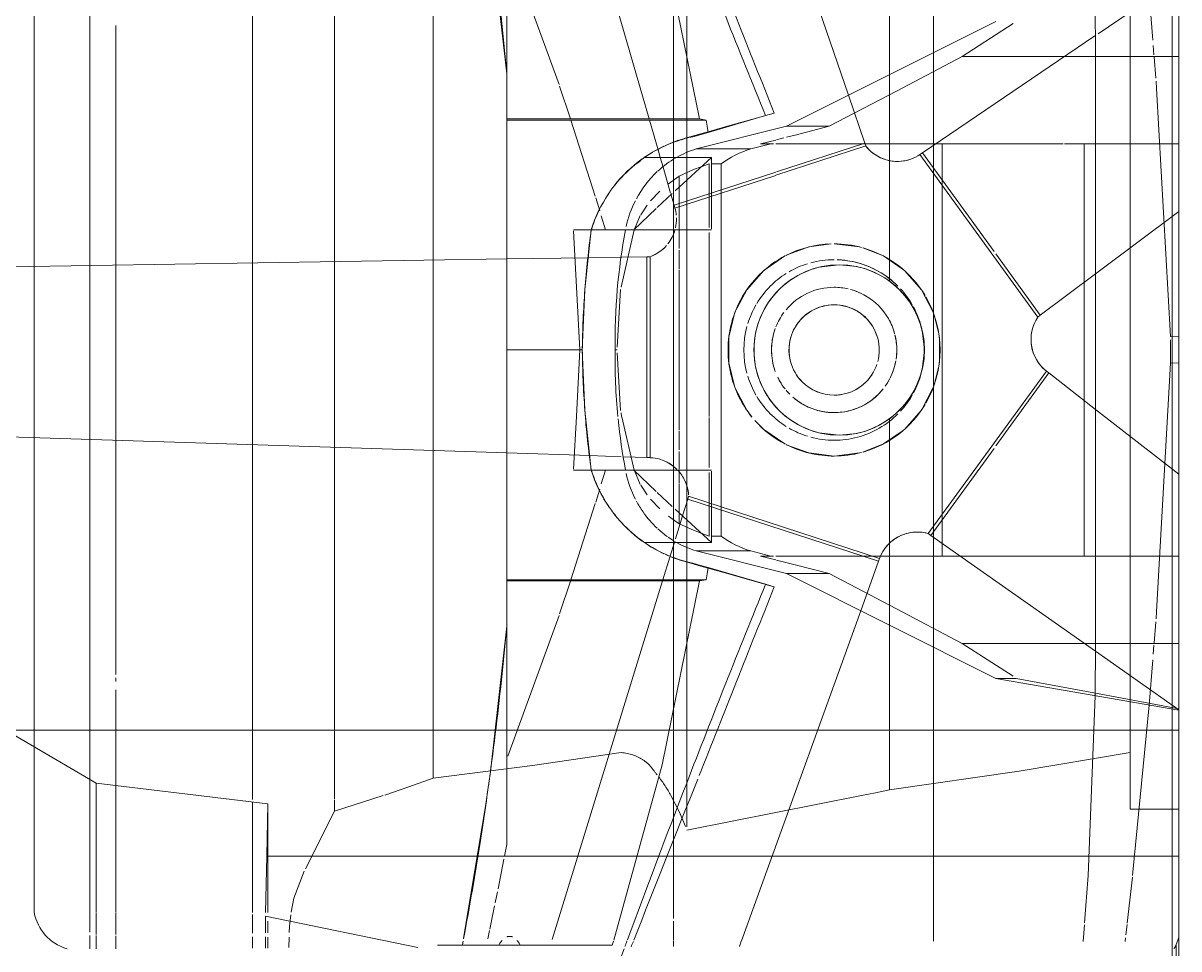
# Model space of a CAD drawing. Header units: inches. Extents: x -1221 to 179, y -822 to 880.
# Drawn here: x 70.81 to 85.21, y 416.33 to 427.87 of the extents above; entities that cross this region are included whole.
import ezdxf

# ---------------------------------------------------------------- set-up
doc = ezdxf.new("R2010")
doc.units = ezdxf.units.IN
doc.header["$MEASUREMENT"] = 0
doc.layers.add('X1$0$I-FURN', color=30, linetype='Continuous', lineweight=9)

# ---------------------------------------------------------------- blocks, each defined once
blk = doc.blocks.new('X1$0$Allsteel Seating Acuity Work-Conference Chair1 - Fully Adj_ Arms_ Mesh Back-V37-FIRST FLOOR POWER _ SIGNAL')
at = {"layer": 'X1$0$I-FURN', "lineweight": 13}
for p, q in [((-8.421, 4.213), (8.421, 4.213)), ((-8.092, 4.295), (8.092, 4.295)), ((-3.659, 3.258), (-3.659, 4.296)), ((-2.568, 4.296), (-2.568, 3.268)), ((-2.568, 3.268), (-2.568, 4.296)), ((-1.727, 4.296), (-0.949, 3.258)), ((-0.949, 3.258), (-1.727, 4.296)), ((1.547, 4.296), (0.74, 3.258)), ((0.74, 3.258), (1.547, 4.296)), ((2.568, 3.268), (2.568, 4.296)), ((2.568, 4.296), (2.568, 3.268)), ((3.659, 3.258), (3.659, 4.296)), ((4.484, 4.296), (3.752, 3.256)), ((3.752, 3.256), (4.484, 4.296)), ((4.093, 2.015), (4.487, 4.296)), ((4.274, 3.239), (4.472, 4.296)), ((4.74, -10.325), (4.74, 4.296)), ((5.722, 3.691), (5.722, 4.296)), ((6.308, -7.07), (6.308, 4.296)), ((7.323, 4.298), (7.411, 4.262)), ((8.607, 4.262), (7.411, 4.262)), ((-4.44, 4.028), (-3.94, 3.29)), ((-3.94, 3.29), (-4.44, 4.028)), ((5.722, 3.691), (-5.722, 3.691)), ((5.017, 3.691), (-5.017, 3.691)), ((5.25, 2.306), (5.017, 3.691)), ((5.037, 3.691), (5.552, 3.691)), ((5.552, 3.691), (5.722, 3.691)), ((-3.914, 3.25), (-2.456, 1.1)), ((-2.456, 1.1), (-3.914, 3.25)), ((-3.659, 1.595), (-3.659, 3.258)), ((-2.568, 3.258), (-2.568, 3.117)), ((-2.568, 2.872), (-2.568, 3.258)), ((-0.949, 3.258), (-0.432, 2.57)), ((-0.432, 2.57), (-0.949, 3.258)), ((0.74, 3.258), (0.287, 2.675)), ((0.287, 2.675), (0.74, 3.258)), ((3.752, 3.256), (2.311, 1.205)), ((2.311, 1.205), (3.752, 3.256)), ((2.568, 3.117), (2.568, 3.258)), ((2.568, 3.258), (2.568, -0.728)), ((3.659, 1.595), (3.659, 3.258)), ((4.093, 2.27), (4.274, 3.239)), ((2.568, 3.117), (-2.568, 3.117)), ((-2.568, 3.088), (-2.568, 2.872)), ((2.568, 1.348), (2.568, 3.088)), ((-2.568, -0.728), (-2.568, 2.853)), ((-2.568, 2.853), (-2.568, 1.348)), ((0.287, 2.675), (0.264, 2.645)), ((0.264, 2.645), (2.289, 1.174)), ((0.264, 2.645), (2.289, 1.174)), ((2.289, 1.174), (0.264, 2.645)), ((0.264, 2.645), (2.289, 1.174)), ((1.196, 2.015), (0.287, 2.675)), ((-2.434, 1.068), (-0.409, 2.539)), ((-2.434, 1.068), (-0.409, 2.539)), ((-0.409, 2.539), (-2.434, 1.068)), ((-2.434, 1.068), (-0.409, 2.539)), ((-0.432, 2.57), (-1.196, 2.015)), ((-0.409, 2.539), (-0.432, 2.57)), ((5.481, 0.69), (5.25, 2.306)), ((-4.067, 2.23), (-3.659, 1.595)), ((3.659, 1.595), (4.067, 2.23)), ((4.093, 2.27), (4.093, 2.015)), ((-4.093, 2.015), (-2.787, -0.595)), ((-1.226, 1.993), (-2.456, 1.1)), ((2.311, 1.205), (1.226, 1.993)), ((2.787, -0.595), (4.093, 2.015)), ((-2.568, -0.728), (-2.568, 1.348)), ((-2.568, 1.348), (2.568, 1.348)), ((-0.201, 1.307), (-0.439, 1.247)), ((0.159, 1.313), (-0.159, 1.313)), ((0.439, 1.247), (0.201, 1.307)), ((2.568, 1.348), (2.568, -0.728)), ((7.368, 1.238), (-7.267, 1.238)), ((0.751, 1.088), (0.469, 1.236)), ((2.289, 1.174), (2.311, 1.205)), ((-2.456, 1.1), (-2.434, 1.068)), ((-0.345, 1.067), (-0.481, 1.01)), ((-0.262, 1.092), (-0.345, 1.067)), ((0, 1.125), (-0.247, 1.096)), ((0.247, 1.096), (0, 1.125)), ((0.345, 1.067), (0.262, 1.092)), ((0.481, 1.01), (0.345, 1.067)), ((0.99, 0.877), (0.751, 1.088)), ((-0.596, 0.942), (-0.688, 0.872)), ((-0.508, 0.996), (-0.596, 0.942)), ((0.596, 0.942), (0.508, 0.996)), ((0.688, 0.872), (0.596, 0.942)), ((-0.798, 0.764), (-0.857, 0.69)), ((-0.723, 0.841), (-0.798, 0.764)), ((0.798, 0.764), (0.723, 0.841)), ((0.857, 0.69), (0.832, 0.724)), ((-0.857, 0.69), (-5.481, 0.69)), ((-0.897, 0.632), (-0.941, 0.555)), ((-0.857, 0.69), (-0.897, 0.632)), ((0.897, 0.632), (0.857, 0.69)), ((5.481, 0.69), (0.857, 0.69)), ((0.941, 0.555), (0.897, 0.632)), ((0.97, 0.497), (0.941, 0.555)), ((1.01, 0.391), (0.97, 0.497)), ((2.597, 0.567), (1.824, -1.814)), ((2.597, 0.567), (1.824, -1.814)), ((1.824, -1.814), (2.597, 0.567)), ((2.597, 0.567), (1.824, -1.814)), ((1.86, -1.825), (2.633, 0.554)), ((2.633, 0.554), (2.597, 0.567)), ((3.25, 0.331), (2.633, 0.554)), ((2.633, 0.554), (3.25, 0.331)), ((-3.174, 0.179), (-2.578, 0.383)), ((-2.578, 0.383), (-3.174, 0.179)), ((-2.542, 0.395), (-2.578, 0.383)), ((-2.578, 0.383), (-2.22, -0.718)), ((-2.177, -0.728), (-2.542, 0.395)), ((-2.177, -0.728), (-2.542, 0.395)), ((-2.542, 0.395), (-2.177, -0.728)), ((-2.177, -0.728), (-2.542, 0.395)), ((-1.284, 0.316), (-1.322, 0)), ((-1.01, 0.391), (-1.032, 0.315)), ((1.032, 0.315), (1.01, 0.391)), ((1.322, 0), (1.284, 0.316)), ((7.365, -1.156), (3.25, 0.331)), ((3.25, 0.331), (7.365, -1.156)), ((5.983, -1.836), (5.552, 0.339)), ((-7.391, -1.263), (-3.174, 0.179)), ((-3.174, 0.179), (-7.391, -1.263)), ((-1.039, 0.285), (-1.062, 0.062)), ((1.063, 0.062), (1.039, 0.285)), ((-1.062, 0.062), (-1.032, -0.192)), ((1.032, -0.192), (1.063, 0.062)), ((-2.787, -0.06), (-2.787, -0.595)), ((-1.322, -0.038), (-1.284, -0.316)), ((2.787, -0.06), (2.787, -0.595)), ((-1.029, -0.203), (-1.003, -0.287)), ((-1.003, -0.287), (-0.941, -0.431)), ((0.941, -0.431), (1.003, -0.287)), ((1.003, -0.287), (1.029, -0.203)), ((-1.284, -0.316), (-1.181, -0.596)), ((-0.93, -0.451), (-0.874, -0.541)), ((-0.874, -0.541), (-0.795, -0.642)), ((0.795, -0.642), (0.874, -0.541)), ((0.874, -0.541), (0.93, -0.451)), ((-2.787, -0.595), (-2.505, -1.718)), ((-2.642, -0.626), (-2.619, -0.717)), ((-1.171, -0.615), (-0.99, -0.877)), ((-0.772, -0.667), (-0.703, -0.734)), ((0.703, -0.734), (0.772, -0.667)), ((2.505, -1.718), (2.787, -0.595)), ((-2.953, -0.747), (-2.922, -0.855)), ((-2.953, -0.747), (-2.92, -0.855)), ((-2.92, -0.855), (-2.712, -1.569)), ((-2.616, -0.728), (-2.568, -0.916)), ((-2.568, -0.916), (-2.568, -0.754)), ((-2.505, -1.04), (-2.568, -0.79)), ((-2.568, -0.79), (-2.568, -0.916)), ((-2.217, -0.728), (-1.805, -1.996)), ((-1.768, -1.985), (-2.176, -0.728)), ((-1.768, -1.985), (-2.176, -0.728)), ((-2.176, -0.728), (-1.768, -1.985)), ((-1.768, -1.985), (-2.176, -0.728)), ((-0.691, -0.745), (-0.604, -0.812)), ((-0.566, -0.837), (-0.464, -0.893)), ((0.464, -0.893), (0.566, -0.837)), ((0.604, -0.812), (0.691, -0.745)), ((2.568, -0.79), (2.505, -1.04)), ((2.568, -0.916), (2.616, -0.728)), ((2.568, -0.754), (2.568, -0.916)), ((2.568, -0.79), (2.568, -0.916)), ((2.712, -1.569), (2.92, -0.855)), ((2.953, -0.747), (2.92, -0.855)), ((2.922, -0.855), (2.953, -0.747)), ((-0.464, -0.893), (-0.377, -0.931)), ((-0.377, -0.931), (-0.323, -0.95)), ((-0.323, -0.95), (-0.209, -0.979)), ((-0.209, -0.979), (-0.128, -0.992)), ((-0.128, -0.992), (-0.059, -0.998)), ((-0.059, -0.998), (0.059, -0.998)), ((0.059, -0.998), (0.128, -0.992)), ((0.128, -0.992), (0.209, -0.979)), ((0.209, -0.979), (0.323, -0.95)), ((2.796, -1.301), (2.915, -0.88)), ((-2.505, -1.04), (-2.505, -1.718)), ((2.505, -1.04), (2.505, -1.718)), ((7.432, -1.18), (7.368, -1.157)), ((7.368, -1.157), (7.432, -1.18)), ((2.32, -1.409), (-2.32, -1.409)), ((-0.159, -1.313), (0.159, -1.313)), ((2.72, -1.57), (2.796, -1.301)), ((-2.72, -1.57), (-2.694, -1.661)), ((-2.658, -1.76), (-2.712, -1.569)), ((-2.398, -2.354), (-2.398, -1.529)), ((-2.398, -1.529), (-1.984, -1.982)), ((-1.51, -1.529), (-2.398, -1.529)), ((-2.32, -1.556), (-2.284, -1.656)), ((-2.32, -1.556), (-1.527, -1.556)), ((-1.498, -2.492), (-1.498, -1.529)), ((-1.498, -1.529), (-1.498, -3.026)), ((-1.464, -1.556), (0.829, -1.556)), ((0.842, -1.556), (1.464, -1.556)), ((1.498, -3.026), (1.498, -1.529)), ((1.498, -1.529), (1.498, -2.492)), ((2.398, -1.529), (1.51, -1.529)), ((1.527, -1.556), (2.32, -1.556)), ((1.984, -1.982), (2.398, -1.529)), ((2.284, -1.656), (2.32, -1.556)), ((2.398, -1.529), (2.398, -2.354)), ((2.712, -1.569), (2.685, -1.664)), ((2.694, -1.661), (2.72, -1.57)), ((-2.879, -1.68), (-5.171, -2.144)), ((-2.863, -1.595), (-2.879, -1.68)), ((-2.879, -1.68), (-2.879, -4.08)), ((-2.863, -1.595), (-2.863, -4.08)), ((-2.694, -1.661), (-2.638, -1.857)), ((2.638, -1.857), (2.694, -1.661)), ((2.685, -1.664), (2.658, -1.76)), ((2.879, -1.68), (2.863, -1.595)), ((2.863, -1.595), (2.863, -4.08)), ((2.879, -1.68), (2.879, -4.08)), ((5.942, -1.836), (-5.942, -1.836)), ((-2.638, -1.857), (-2.658, -1.76)), ((1.824, -1.814), (1.86, -1.825)), ((2.069, -1.889), (1.86, -1.825)), ((1.86, -1.825), (2.069, -1.889)), ((2.638, -1.857), (2.658, -1.76)), ((7.086, -2.004), (-7.086, -2.004)), ((-2.166, -1.931), (-2.072, -2.066)), ((-2.03, -1.931), (-2.166, -1.931)), ((-1.663, -1.931), (-2.03, -1.931)), ((-1.943, -2.036), (-1.805, -1.996)), ((-1.805, -1.996), (-1.943, -2.036)), ((-1.805, -1.996), (-1.768, -1.985)), ((-1.498, -1.931), (-1.657, -1.931)), ((-1.266, -1.931), (-1.487, -1.931)), ((-1.008, -1.931), (-1.243, -1.931)), ((0.996, -1.931), (-0.996, -1.931)), ((1.243, -1.931), (1.008, -1.931)), ((1.487, -1.931), (1.266, -1.931)), ((1.657, -1.931), (1.498, -1.931)), ((2.03, -1.931), (1.663, -1.931)), ((2.166, -1.931), (2.03, -1.931)), ((2.352, -1.976), (2.069, -1.889)), ((2.069, -1.889), (2.352, -1.976)), ((2.072, -2.066), (2.166, -1.931)), ((2.566, -2.042), (2.398, -1.991)), ((2.398, -1.991), (2.566, -2.042)), ((7.358, -2.004), (7.119, -2.004)), ((7.435, -2.004), (7.368, -2.004)), ((-2.398, -2.167), (-2.277, -2.132)), ((-2.277, -2.132), (-2.398, -2.167)), ((-2.277, -2.132), (-1.952, -2.038)), ((-1.952, -2.038), (-2.277, -2.132)), ((-1.949, -2.02), (-1.775, -2.205)), ((1.775, -2.205), (1.949, -2.02)), ((2.863, -2.134), (2.581, -2.047)), ((2.581, -2.047), (2.863, -2.134)), ((7.346, -3.514), (2.879, -2.139)), ((2.879, -2.139), (7.346, -3.514)), ((-2.863, -2.302), (-2.492, -2.194)), ((-2.492, -2.194), (-2.863, -2.302)), ((-2.492, -2.194), (-2.398, -2.167)), ((-2.398, -2.167), (-2.492, -2.194)), ((-1.979, -2.174), (-1.858, -2.289)), ((-1.763, -2.219), (-1.499, -2.495)), ((1.341, -2.295), (-1.161, -2.295)), ((-1.161, -2.295), (-1.161, -2.333)), ((1.341, -2.295), (-1.161, -2.295)), ((-1.161, -2.295), (1.343, -2.295)), ((1.341, -2.295), (-1.161, -2.295)), ((1.34, -2.333), (1.341, -2.295)), ((1.499, -2.495), (1.763, -2.219)), ((1.858, -2.289), (1.979, -2.174)), ((-7.376, -3.607), (-2.879, -2.306)), ((-2.879, -2.306), (-7.376, -3.607)), ((-1.804, -2.332), (-1.683, -2.411)), ((-1.675, -2.416), (-1.504, -2.49)), ((-1.161, -2.333), (1.34, -2.333)), ((-1.156, -2.648), (-1.161, -2.333)), ((-1.161, -2.333), (-1.156, -2.648)), ((1.331, -2.624), (1.34, -2.333)), ((1.34, -2.333), (1.331, -2.624)), ((1.504, -2.49), (1.675, -2.416)), ((1.683, -2.411), (1.804, -2.332)), ((-1.498, -2.492), (-0.784, -2.656)), ((-1.498, -2.496), (-1.498, -2.851)), ((0.835, -2.648), (1.498, -2.492)), ((1.498, -2.496), (1.498, -2.851)), ((-1.15, -3.064), (-1.156, -2.648)), ((-1.156, -2.648), (-1.15, -3.064)), ((-0.753, -2.661), (-0.034, -2.705)), ((0, -2.705), (0, -2.73)), ((0.034, -2.705), (0.753, -2.661)), ((0.784, -2.656), (0.83, -2.649)), ((1.317, -3.046), (1.33, -2.654)), ((1.33, -2.654), (1.317, -3.046)), ((-1.498, -2.851), (-1.67, -2.903)), ((-1.498, -3.026), (-1.498, -2.851)), ((1.498, -2.851), (1.498, -3.026)), ((1.67, -2.903), (1.498, -2.851)), ((7.417, -2.766), (7.368, -2.751)), ((7.417, -2.865), (7.417, -2.766)), ((7.417, -2.766), (7.417, -3.802)), ((7.417, -3.014), (7.417, -2.865)), ((-1.916, -2.978), (-2.865, -3.28)), ((-1.734, -2.922), (-1.895, -2.971)), ((1.895, -2.971), (1.734, -2.922)), ((2.865, -3.28), (1.915, -2.978)), ((7.417, -3.014), (7.417, -4.146)), ((-1.498, -3.248), (-1.498, -3.032)), ((-1.498, -3.248), (-1.498, -3.032)), ((-1.496, -3.027), (-0.752, -3.107)), ((0, -3.169), (-1.485, -3.247)), ((-1.134, -4.08), (-1.15, -3.064)), ((-1.15, -3.064), (-1.134, -4.08)), ((-0.751, -3.107), (0, -3.139)), ((0, -3.139), (0.751, -3.107)), ((0, -3.139), (0, -3.169)), ((0, -3.139), (0, -4.08)), ((0.826, -3.213), (0, -3.169)), ((0.752, -3.107), (1.496, -3.027)), ((1.283, -4.08), (1.317, -3.046)), ((1.317, -3.046), (1.283, -4.08)), ((1.498, -3.032), (1.498, -3.248)), ((1.498, -3.032), (1.498, -3.248)), ((-2.881, -3.286), (-3.287, -3.422)), ((1.485, -3.247), (0.829, -3.213)), ((3.287, -3.422), (2.881, -3.286)), ((-3.307, -3.429), (-5.064, -4.069)), ((5.064, -4.069), (3.307, -3.429)), ((7.417, -3.802), (7.417, -3.794)), ((7.417, -3.794), (7.417, -3.868)), ((7.417, -3.826), (7.417, -3.802)), ((7.417, -3.912), (7.417, -3.826)), ((7.417, -3.863), (7.417, -3.912)), ((7.417, -3.868), (7.417, -4.11)), ((-3.441, -4.08), (-6.164, -4.08)), ((-5.218, -4.279), (-3.441, -4.08)), ((-5.092, -4.08), (-2.879, -4.08)), ((-3.441, -4.08), (-3.16, -4.08)), ((-3.16, -4.08), (-2.879, -4.08)), ((-2.879, -4.08), (-2.863, -4.08)), ((-2.863, -4.08), (-1.438, -4.08)), ((-2.863, -4.08), (2.863, -4.08)), ((-1.438, -4.08), (0, -4.08)), ((-1.038, -10.289), (-1.134, -4.08)), ((-1.134, -4.08), (-1.038, -10.289)), ((0, -4.08), (2.863, -4.08)), ((1.056, -11.064), (1.283, -4.08)), ((1.283, -4.08), (1.056, -11.064)), ((2.863, -4.08), (2.879, -4.08)), ((2.879, -4.08), (3.441, -4.08)), ((2.879, -4.08), (5.092, -4.08)), ((3.441, -4.08), (5.218, -4.279)), ((6.164, -4.08), (3.441, -4.08)), ((5.63, -4.08), (5.092, -4.08)), ((6.164, -4.08), (5.63, -4.08)), ((6.308, -4.108), (6.164, -4.08)), ((6.714, -4.188), (6.346, -4.116)), ((7.417, -4.942), (7.417, -4.146)), ((7.417, -4.171), (7.417, -4.296)), ((5.218, -4.279), (5.436, -4.309)), ((5.451, -4.311), (5.66, -4.341)), ((6.891, -4.224), (6.751, -4.196)), ((7.216, -4.291), (6.928, -4.232)), ((7.339, -4.316), (7.236, -4.295)), ((7.417, -4.296), (7.417, -4.178)), ((7.417, -4.178), (7.417, -4.227)), ((7.417, -4.288), (7.417, -4.634)), ((5.66, -4.341), (7.336, -4.619)), ((7.368, -4.625), (7.417, -4.634)), ((7.417, -4.634), (7.417, -4.942)), ((5.338, -4.998), (-5.338, -4.998)), ((7.058, -7.088), (7.448, -5.189)), ((5.747, -6.226), (5.552, -5.62)), ((5.592, -6.226), (-5.592, -6.226)), ((5.747, -6.226), (5.606, -6.226)), ((6.465, -6.588), (5.747, -6.226)), ((7.18, -6.787), (7.039, -6.774)), ((7.261, -6.791), (7.18, -6.787)), ((7.446, -6.799), (7.318, -6.793)), ((5.397, -9.2), (5.654, -7.057)), ((5.654, -7.057), (6.308, -7.07)), ((6.308, -7.057), (5.654, -7.057)), ((7.009, -7.057), (6.312, -7.057)), ((7.264, -7.057), (7.119, -7.057)), ((7.455, -7.057), (7.316, -7.057)), ((6.308, -7.07), (7.009, -7.087)), ((7.264, -7.088), (7.058, -7.088)), ((7.455, -7.088), (7.315, -7.088)), ((5.6, -7.25), (-5.6, -7.25)), ((7.009, -7.25), (5.631, -7.25)), ((7.266, -7.25), (7.035, -7.25)), ((7.456, -7.25), (7.314, -7.25)), ((4.043, -8.952), (-4.043, -8.952)), ((4.13, -8.952), (4.086, -8.952)), ((7.009, -8.952), (4.236, -8.952)), ((7.283, -8.952), (7.019, -8.952)), ((7.462, -8.952), (7.3, -8.952)), ((4.74, -10.325), (5.397, -9.2)), ((7.009, -9.2), (5.397, -9.2)), ((7.286, -9.2), (7.017, -9.2)), ((7.463, -9.2), (7.297, -9.2)), ((4.966, -9.277), (-4.966, -9.277)), ((7.009, -9.277), (4.966, -9.277)), ((7.257, -9.277), (7.016, -9.277)), ((7.463, -9.277), (7.297, -9.277)), ((7.009, -9.973), (-7.009, -9.973))]:
    blk.add_line(p, q, dxfattribs=at)
at = {"layer": 'X1$0$I-FURN'}
for p, q in [((-3.258, 4.019), (-0.166, 4.194)), ((-0.162, 4.296), (-0.166, 4.194)), ((-0.125, 4.194), (0.166, 4.194)), ((0.166, 4.194), (0.162, 4.296)), ((0.166, 4.194), (3.258, 4.019)), ((-4.426, 3.926), (-3.862, 3.973)), ((-3.793, 3.978), (-3.678, 3.987)), ((-3.655, 3.989), (-3.387, 4.009)), ((-3.35, 4.012), (-3.259, 4.019)), ((3.259, 4.019), (3.35, 4.012)), ((3.387, 4.009), (3.655, 3.989)), ((3.678, 3.987), (3.793, 3.978)), ((3.862, 3.973), (4.426, 3.926)), ((4.426, 3.926), (6.551, 3.72)), ((6.571, 3.718), (7.144, 3.653)), ((7.158, 3.652), (7.287, 3.637)), ((7.324, 3.633), (7.373, 3.627)), ((-3.676, 3.258), (-4.309, 3.253)), ((3.676, 3.258), (-3.676, 3.258)), ((4.309, 3.253), (3.676, 3.258)), ((7.373, 3.103), (7.164, 3.12))]:
    blk.add_line(p, q, dxfattribs=at)
at = {"layer": 'X1$0$I-FURN', "flags": 128}
blk.add_lwpolyline([(7.14, 3.122), (6.551, 3.165), (4.309, 3.253)], dxfattribs=at)
at = {"layer": 'X1$0$I-FURN', "lineweight": 13, "flags": 128}
for points in [[(-3.659, 1.595), (-3.226, 0.776), (-2.787, -0.06)], [(2.787, -0.06), (3.226, 0.776), (3.659, 1.595)], [(-0.469, 1.236), (-0.751, 1.088), (-0.99, 0.877), (-1.171, 0.615), (-1.273, 0.359)], [(1.273, 0.359), (1.171, 0.615), (1.014, 0.848)], [(5.552, 0.339), (5.517, 0.516), (5.481, 0.69)], [(-0.941, 0.555), (-0.97, 0.497), (-1.01, 0.391)], [(-2.787, -0.06), (-2.678, -0.487), (-2.65, -0.595)], [(1.181, -0.596), (1.284, -0.316), (1.322, 0)], [(2.619, -0.717), (2.678, -0.487), (2.787, -0.06)], [(0.879, -0.988), (0.99, -0.877), (1.171, -0.615)], [(-2.915, -0.88), (-2.796, -1.301), (-2.72, -1.57)], [(-0.99, -0.877), (-0.751, -1.088), (-0.469, -1.236), (-0.159, -1.313)], [(0.323, -0.95), (0.377, -0.931), (0.464, -0.893)], [(0.159, -1.313), (0.469, -1.236), (0.751, -1.088), (0.834, -1.026)], [(-2.32, -1.409), (-2.32, -1.482), (-2.32, -1.529)], [(2.32, -1.529), (2.32, -1.482), (2.32, -1.409)], [(-2.712, -1.569), (-2.788, -1.581), (-2.863, -1.595)], [(2.863, -1.595), (2.788, -1.581), (2.712, -1.569)], [(-2.284, -1.656), (-2.247, -1.751), (-2.166, -1.931)], [(2.166, -1.931), (2.247, -1.751), (2.284, -1.656)], [(7.353, -2.746), (5.171, -2.144), (2.879, -1.68)], [(5.552, -2.035), (5.752, -1.931), (5.939, -1.852)], [(5.338, -4.998), (5.178, -3.761), (5.016, -2.654)], [(5.547, -5.602), (5.446, -5.3), (5.338, -4.998)], [(7.008, -6.77), (6.833, -6.733), (6.496, -6.604)]]:
    blk.add_lwpolyline(points, dxfattribs=at)
at = {"layer": 'X1$0$I-FURN', "lineweight": 13}
for centre, radius, start, end in [((-0.13, 2.954), 0.5, 235.985, 321.8921), ((-0.13, 2.954), 0.5, 307.5742, 321.8921), ((-0.13, 2.954), 0.5, 235.985, 307.5742), ((0, 0), 1.322, 60, 120), ((2.769, 1.036), 0.5, 163.985, 235.5742), ((2.769, 1.036), 0.5, 163.985, 192.6207), ((-2.849, 0.789), 0.5, 5.2564, 33.8921), ((-2.849, 0.789), 0.5, 19.5742, 33.8921), ((0, 0), 1.322, 120.8596, 164.1705), ((0, 0.062), 1.062, 0, 180), ((0, 0), 1.125, 105, 118.4469), ((0, 0), 1.125, 105, 118.4469), ((0, 0), 1.125, 75.8333, 104.1667), ((0, 0), 1.125, 90, 104.1667), ((0, 0), 1.125, 75.8333, 90), ((0, 0), 1.125, 61.5531, 75), ((0, 0), 1.125, 61.5531, 75), ((0, 0), 1.322, 15.8295, 59.1404), ((-2.849, 0.789), 0.5, 307.985, 19.5742), ((0, 0), 1.125, 120, 132.6835), ((0, 0), 1.125, 120, 132.6835), ((0, 0), 1.125, 47.3165, 60), ((0, 0), 1.125, 47.3165, 60), ((2.769, 1.036), 0.5, 192.6207, 206.9385), ((-2.849, 0.789), 0.5, 322.3029, 5.2564), ((0, 0), 1.125, 135, 178.0636), ((0, 0), 1.125, 135, 165), ((0, 0), 0.781, 105, 135), ((0, 0), 0.781, 105, 120), ((0, 0), 0.781, 90, 103.9395), ((0, 0), 0.781, 81.6, 103.9395), ((0, 0), 0.781, 81.6, 90), ((0, 0), 0.781, 75, 79.9198), ((0, 0), 0.781, 54.6582, 79.9198), ((0, 0), 0.781, 54.6582, 75), ((0, 0), 1.125, 30, 45), ((0, 0), 1.125, 30, 45), ((2.769, 1.036), 0.5, 206.9385, 221.2564), ((0, 0), 0.781, 120, 150), ((0, 0), 0.781, 45, 51.6), ((0, 0), 0.781, 0, 51.6), ((2.769, 1.036), 0.5, 221.2564, 235.5742), ((2.769, 1.036), 0.5, 235.5742, 249.8921), ((2.769, 1.036), 0.5, 235.5742, 249.8921), ((-2.849, 0.789), 0.5, 307.985, 322.3029), ((0, 0), 0.781, 135, 165), ((0, 0), 0.562, 105, 150), ((0, 0), 0.562, 75, 135), ((0, 0), 0.562, 90, 105), ((0, 0), 0.563, 75, 90), ((0, 0), 0.563, 60, 71.4118), ((0, 0), 0.562, 60, 71.4118), ((0, 0), 0.563, 45, 60), ((0, 0), 0.562, 30, 60), ((0, 0), 0.781, 15, 45), ((0, 0), 1.125, 15, 30), ((0, 0), 1.125, 15, 30), ((0, 0), 1.322, 165, 180), ((0, 0), 1.125, 165, 178.0636), ((0, 0), 0.781, 150, 165), ((0, 0), 0.563, 135, 150), ((0, 0), 0.563, 0, 45), ((0, 0), 1.125, 360, 15), ((0, 0), 1.125, 0, 15), ((0, 0), 1.322, 0, 15), ((0, 0), 0.781, 167.0323, 180), ((0, 0), 0.781, 167.0323, 180), ((0, 0), 0.563, 150.476, 180), ((0, 0), 0.562, 165, 180), ((0, 0), 0.562, 150.476, 165), ((0, 0), 0.563, 360, 30), ((0, 0), 0.781, 360, 15), ((0, 0), 1.125, 180, 195), ((0, 0), 1.125, 180, 195), ((0, 0.062), 1.062, 180, 360), ((0, 0), 0.781, 180, 230.109), ((0, 0), 0.781, 180, 230.109), ((0, 0), 0.563, 180, 240), ((0, 0), 0.563, 180, 285), ((0, 0), 0.562, 315, 360), ((0, 0), 0.563, 315, 360), ((0, 0), 0.781, 318.7909, 360), ((0, 0), 0.781, 345, 360), ((0, 0), 1.125, 345, 360), ((0, 0), 1.125, 345, 360), ((0, 0), 1.322, 181.6343, 206.8732), ((0, 0), 1.322, 333.1268, 360), ((0, 0), 0.781, 330, 345), ((0, 0), 1.125, 197.2264, 210), ((0, 0), 1.125, 197.2264, 210), ((0, 0), 0.562, 255, 315), ((0, 0), 0.563, 285, 315), ((0, 0), 0.781, 318.7909, 330), ((0, 0), 1.125, 330, 342.7736), ((0, 0), 1.125, 330, 342.7736), ((0, 0), 0.563, 240, 255), ((0, 0), 0.781, 309.891, 315), ((0, 0), 0.781, 309.891, 315), ((0, 0), 1.322, 207.2392, 225), ((0, 0), 1.125, 212.0739, 225), ((0, 0), 1.125, 212.0739, 225), ((0, 0), 0.781, 233.4, 248.4), ((0, 0), 0.781, 233.4, 248.4), ((0, 0), 0.781, 295.7725, 308.4), ((0, 0), 0.781, 295.7725, 300), ((0, 0), 0.781, 300, 308.4), ((0, 0), 1.125, 315, 327.9261), ((0, 0), 1.125, 315, 327.9261), ((0, 0), 1.322, 311.5992, 332.7608), ((0, 0), 1.125, 225.0012, 239.011), ((0, 0), 1.125, 225.0012, 239.011), ((0, 0), 0.781, 249.9624, 255), ((0, 0), 0.781, 249.9624, 290.0376), ((0, 0), 0.781, 255, 270), ((0, 0), 0.781, 270, 290.0376), ((0, 0), 1.125, 300.989, 314.9988), ((0, 0), 1.125, 300.989, 314.9988), ((0, 0), 1.322, 225, 240), ((0, 0), 1.125, 240, 253.041), ((0, 0), 1.125, 240, 253.041), ((0, 0), 1.125, 286.959, 300), ((0, 0), 1.125, 286.959, 300), ((0, 0), 1.322, 240.0829, 270), ((0, 0), 1.125, 255, 285), ((0, 0), 1.125, 255, 285), ((0, 0), 1.322, 285.0381, 299.9171), ((0, 0), 1.322, 300, 309.1933), ((0, 0), 1.322, 270, 285), ((1.842, -2.313), 0.5, 114.9611, 133.6456), ((1.842, -2.313), 0.5, 114.9611, 133.6456), ((1.842, -2.313), 0.5, 94.1003, 114.6745), ((1.842, -2.313), 0.5, 106.4025, 114.6745), ((1.842, -2.313), 0.5, 94.1003, 106.4025), ((-1.632, -2.468), 0.502, 95.4699, 105.6955), ((-1.632, -2.468), 0.502, 95.4699, 105.6955), ((-1.632, -2.468), 0.502, 77.1909, 91.4432), ((-1.632, -2.468), 0.502, 77.1909, 91.4432), ((-1.632, -2.468), 0.502, 52.0126, 74.3656), ((-1.632, -2.468), 0.502, 52.0126, 74.3656), ((1.842, -2.313), 0.5, 135, 163.1731), ((1.842, -2.313), 0.5, 135, 149.2988), ((-1.632, -2.468), 0.502, 34.4339, 48.6862), ((-1.632, -2.468), 0.502, 21.3841, 48.6862), ((1.842, -2.313), 0.5, 149.2988, 163.1731), ((-1.632, -2.468), 0.502, 21.3841, 34.4339), ((1.842, -2.313), 0.5, 163.5975, 177.8963), ((1.842, -2.313), 0.5, 163.5975, 177.8963), ((-0.997, -1.397), 1.705, 215.721, 232.0168), ((0.997, -1.397), 1.705, 307.9773, 324.272), ((-0.997, -1.397), 1.705, 235.99, 252.9198), ((0.997, -1.397), 1.705, 287.0802, 304.0092)]:
    blk.add_arc(centre, radius, start, end, dxfattribs=at)
for centre, major_axis, start_param, end_param in [((-1.243, -0.682), (1.316, 0), 3.428696, 3.753791), ((1.243, -0.682), (1.316, 0), 5.670987, 5.996082), ((-1.243, -1.36), (1.316, 0), 3.428696, 3.639303), ((1.243, -1.36), (1.316, 0), 5.785475, 5.996082), ((-1.243, -1.36), (1.316, 0), 3.646478, 3.864261), ((1.243, -1.36), (1.316, 0), 5.560517, 5.7783), ((-1.243, -1.36), (1.316, 0), 3.872672, 4.204206), ((1.243, -1.36), (1.316, 0), 5.342735, 5.552106), ((1.243, -1.36), (1.316, 0), 5.220572, 5.342735), ((-1.243, -1.36), (1.316, 0), 4.224976, 4.485769), ((1.243, -1.36), (1.316, 0), 4.939009, 5.199802), ((-0.115, 4.138), (7.145, 0), 4.517608, 4.728485), ((0.115, 4.138), (7.145, 0), 4.696292, 4.812558), ((0.115, 4.138), (7.145, 0), 4.816717, 4.90717)]:
    blk.add_ellipse(centre, major_axis=major_axis, ratio=0.961262, start_param=start_param, end_param=end_param, dxfattribs=at)
for points in [[(7.411, 4.262), (7.42, 4.258), (7.438, 4.25), (7.456, 4.242), (7.464, 4.237)], [(-5.397, -1.838), (-4.566, -1.517), (-3.74, -1.189), (-2.92, -0.855)], [(-5.304, -1.683), (-4.527, -1.374), (-3.743, -1.062), (-2.953, -0.747)], [(2.953, -0.747), (3.743, -1.062), (4.527, -1.374), (5.304, -1.683)], [(5.347, -1.7), (6.022, -1.969), (6.691, -2.234), (7.356, -2.498)], [(-2.638, -1.857), (-2.614, -1.942), (-2.584, -2.024), (-2.549, -2.103)], [(2.658, -1.76), (2.632, -1.88), (2.558, -2.108), (2.374, -2.421), (2.21, -2.599), (2.121, -2.678)], [(2.548, -2.104), (2.584, -2.025), (2.614, -1.942), (2.638, -1.857)], [(-2.539, -2.123), (-2.499, -2.208), (-2.452, -2.29), (-2.398, -2.368)], [(2.398, -2.368), (2.452, -2.29), (2.499, -2.209), (2.539, -2.124)], [(7.365, -2.582), (7.388, -2.59), (7.412, -2.599), (7.435, -2.608)], [(7.37, -2.503), (7.393, -2.513), (7.416, -2.522), (7.439, -2.531)], [(7.462, -2.618), (7.611, -2.673), (7.76, -2.727), (7.909, -2.782)], [(-1.498, -3.026), (-1.614, -2.99), (-1.724, -2.944), (-1.828, -2.885)], [(0.752, -3.107), (0.502, -3.126), (0.252, -3.136), (0, -3.139)], [(1.496, -3.027), (1.249, -3.062), (1.001, -3.092), (0.752, -3.107)], [(-4.787, -4.224), (-4.341, -4.169), (-3.892, -4.121), (-3.441, -4.08)], [(7.368, -4.625), (7.384, -4.628), (7.401, -4.631), (7.417, -4.634)], [(7.464, -9.562), (7.425, -9.674), (7.311, -9.854), (7.122, -9.948), (7.009, -9.973)]]:
    blk.add_open_spline(points, degree=3, dxfattribs=at)
for points, knots in [([(2.92, -0.855), (3.74, -1.189), (5.209, -1.772), (6.696, -2.334), (7.351, -2.576)], [-1, -1, -1, -1, -0.5, -0.1105598, -0.1105598, -0.1105598, -0.1105598]), ([(-2.364, -2.413), (-2.4, -2.365), (-2.482, -2.239), (-2.587, -2.022), (-2.639, -1.85), (-2.658, -1.76)], [0.6, 0.6, 0.6, 0.6, 0.7, 0.85, 1, 1, 1, 1]), ([(5.317, -2.189), (5.321, -2.186), (5.331, -2.179), (5.35, -2.164), (5.383, -2.14), (5.451, -2.094), (5.511, -2.057), (5.552, -2.035)], [0.6666667, 0.6666667, 0.6666667, 0.6666667, 0.6875, 0.7083333, 0.75, 0.8333333, 1, 1, 1, 1]), ([(5.107, -2.383), (5.111, -2.378), (5.117, -2.368), (5.131, -2.35), (5.158, -2.319), (5.202, -2.278), (5.25, -2.24), (5.281, -2.217), (5.293, -2.208), (5.295, -2.206)], [0.3333333, 0.3333333, 0.3333333, 0.3333333, 0.3541667, 0.375, 0.4166667, 0.5, 0.5833333, 0.625, 0.6340564, 0.6340564, 0.6340564, 0.6340564]), ([(-1.852, -2.872), (-1.947, -2.816), (-2.138, -2.681), (-2.289, -2.508), (-2.361, -2.411)], [0.2153027, 0.2153027, 0.2153027, 0.2153027, 0.4, 0.6, 0.6, 0.6, 0.6]), ([(5.016, -2.654), (5.019, -2.628), (5.027, -2.578), (5.046, -2.508), (5.068, -2.453), (5.087, -2.417), (5.098, -2.397), (5.104, -2.388), (5.107, -2.383)], [0, 0, 0, 0, 0.0833333, 0.1666667, 0.25, 0.2916667, 0.3125, 0.3333333, 0.3333333, 0.3333333, 0.3333333]), ([(2.121, -2.678), (2.076, -2.718), (1.988, -2.785), (1.897, -2.848), (1.854, -2.874)], [0.6, 0.6, 0.6, 0.6, 0.7, 0.7844291, 0.7844291, 0.7844291, 0.7844291]), ([(1.828, -2.885), (1.802, -2.9), (1.696, -2.955), (1.585, -2.999), (1.498, -3.026)], [0.8, 0.8, 0.8, 0.8, 0.85, 1, 1, 1, 1]), ([(0, -3.139), (-0.252, -3.136), (-0.752, -3.115), (-1.249, -3.062), (-1.496, -3.027)], [0, 0, 0, 0, 0.5, 0.9984666, 0.9984666, 0.9984666, 0.9984666]), ([(7.313, -4.081), (7.313, -4.078), (7.311, -4.073), (7.309, -4.061), (7.308, -4.045), (7.309, -4.029), (7.311, -4.017), (7.313, -4.011), (7.314, -4.008)], [0.4, 0.4, 0.4, 0.4, 0.425, 0.45, 0.5, 0.55, 0.575, 0.6, 0.6, 0.6, 0.6]), ([(7.359, -3.952), (7.361, -3.95), (7.365, -3.946), (7.374, -3.939), (7.391, -3.927), (7.406, -3.918), (7.417, -3.912)], [0.8, 0.8, 0.8, 0.8, 0.825, 0.85, 0.9, 1, 1, 1, 1]), ([(3.441, -4.08), (3.892, -4.121), (4.79, -4.217), (6.09, -4.399), (6.933, -4.543), (7.337, -4.619)], [0, 0, 0, 0, 0.3333333, 0.6666667, 0.97928, 0.97928, 0.97928, 0.97928]), ([(7.417, -4.178), (7.406, -4.173), (7.39, -4.164), (7.374, -4.151), (7.365, -4.144), (7.36, -4.14), (7.358, -4.138)], [0, 0, 0, 0, 0.1, 0.15, 0.175, 0.2, 0.2, 0.2, 0.2])]:
    blk.add_open_spline(points, degree=3, knots=knots, dxfattribs=at)
blk = doc.blocks.new('X1')
at = {"layer": 'X1$0$I-FURN', "rotation": 269.9999999999997}
blk.add_blockref('X1$0$Allsteel Seating Acuity Work-Conference Chair1 - Fully Adj_ Arms_ Mesh Back-V37-FIRST FLOOR POWER _ SIGNAL', (80.915, 423.794), dxfattribs=at)

msp = doc.modelspace()

# ---------------------------------------------------------------- block references
at = {"color": 253}
msp.add_blockref('X1', (0, 0), dxfattribs=at)

doc.saveas('drawing.dxf')
